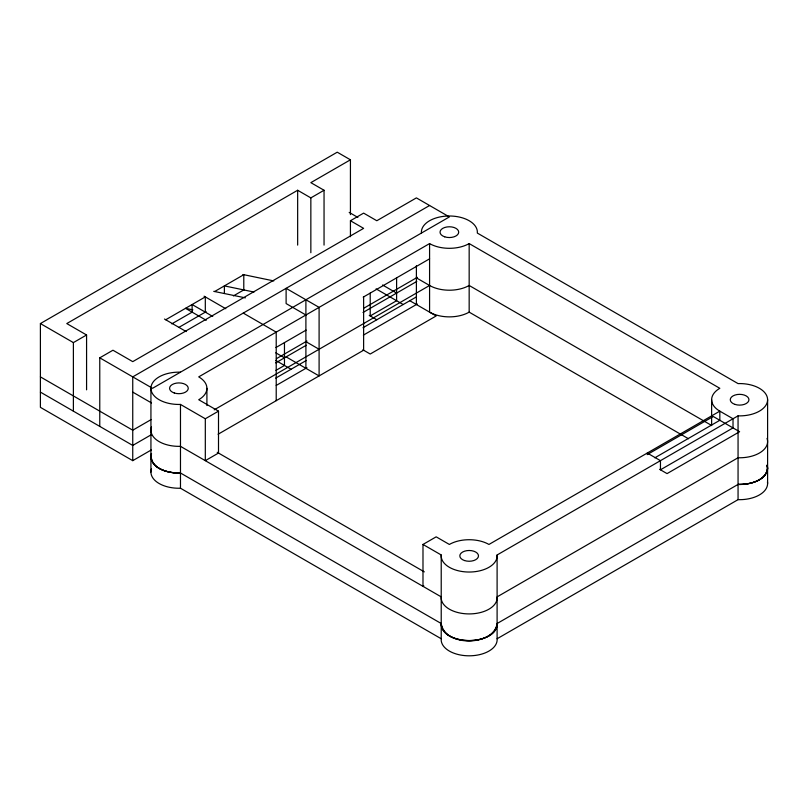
<?xml version="1.0" encoding="UTF-8"?>
<svg xmlns="http://www.w3.org/2000/svg" width="808" height="808" viewBox="0 0 808 808"><rect width="100%" height="100%" fill="white"/><g stroke="black" fill="none" stroke-linecap="round" stroke-linejoin="round"><path stroke-width="1.21" d="M711.626 425.604L711.626 399.728M151.298 449.955L132.744 460.661L40.4 407.343L40.4 323.564L337.239 152.187L350.43 159.802L350.43 214.645M324.048 245.107L324.048 190.264L310.848 197.889L297.657 190.264L66.781 323.564L86.577 334.987L86.577 389.83M350.43 159.802L310.848 182.648L324.048 190.264M40.4 323.564L73.387 342.602L86.577 334.987M99.768 426.392L99.768 357.833L112.958 350.218L132.744 361.641L363.62 228.351L350.43 220.736L350.43 236.704M165.731 319.756L205.313 296.9L205.313 312.141M214.625 291.526L243.784 274.69L243.784 289.921M171.791 323.867L192.112 312.141L192.112 304.525L212.757 316.443M350.43 220.736L363.62 213.12L376.811 220.736L416.393 197.889L449.369 216.928L152.54 388.305L99.768 357.833M178.952 327.351L206.181 311.636M233.401 295.92L244.299 289.628M429.583 205.505L132.744 376.881L132.744 460.661M654.844 457.813L719.827 420.291L719.827 411.151A27.987 16.16 0 0 1 719.827 388.305L469.165 243.582A27.987 16.16 0 0 1 429.583 243.582L198.718 376.881A27.987 16.16 0 0 1 198.718 399.728L218.503 411.151L218.503 453.046L205.313 460.661L205.313 418.766L180.477 404.434A27.987 16.16 0 0 1 150.934 388.305L150.934 472.094M151.258 419.514L132.744 430.199L40.4 376.881M275.912 347.541L306.121 330.098M363.196 297.152L429.583 258.823M276.427 358.671L306.949 341.047M363.651 308.313L417.342 277.316M151.298 434.724L132.744 445.43L40.4 392.112M275.71 362.893L306.262 345.248M363.014 312.484L416.817 281.426M275.912 370.397L284.466 365.458L284.466 342.602M214.211 409.818L429.583 285.476A27.987 16.16 0 0 0 469.165 285.476L711.474 425.372M205.313 418.766L218.503 411.151M275.71 378.124L306.262 360.489M363.014 327.725L416.494 296.849M276.215 385.446L306.949 367.701M363.348 335.148L417.342 303.98M218.089 434.239L363.62 350.218L363.62 296.9M423.816 585.861L422.988 586.335L422.988 544.451L436.179 536.835L449.369 544.451A27.987 16.16 0 0 1 488.951 544.451L719.827 411.151L733.018 418.766L733.018 427.907L660.459 469.801L660.459 460.661L647.269 453.046M647.168 454.631L713.232 416.484L739.613 431.724L667.055 473.609L659.661 469.347M422.988 544.451L441.219 554.975A27.987 16.16 0 0 0 469.165 572.034A27.987 16.16 0 0 0 497.102 554.975L738.058 415.857A27.987 16.16 0 0 0 767.6 399.728L767.6 483.517M151.5 468.862A27.987 16.16 0 0 0 180.477 488.224L441.219 638.754A27.987 16.16 0 0 0 469.165 655.813A27.987 16.16 0 0 0 497.102 638.754L738.058 499.647A27.987 16.16 0 0 0 767.459 481.901M242.905 274.508L273.771 280.921M254.015 292.052L224.382 285.891L224.382 293.506M213.736 291.345L245.369 297.869M192.9 309.868L185.517 308.333L206.242 320.291M349.187 212.403L357.883 217.423M416.393 277.861L429.583 285.476M429.583 243.582L429.583 312.141A27.987 16.16 0 0 0 469.165 312.141L688.497 438.764M382.568 284.992L396.607 293.092M409.797 300.707L436.179 315.948L370.216 354.025L362.832 349.763M376.094 288.87L403.202 304.525M369.246 315.383L376.811 319.756M305.899 314.989L286.113 303.566L286.113 288.335L319.099 307.373L319.099 375.932L286.113 356.884M305.899 341.653L319.099 349.268M243.238 313.09L276.215 332.128L276.215 400.677M204.071 296.183L225.796 308.737M275.77 352.823L284.466 357.833M275.77 360.439L291.062 369.266M164.489 319.039L186.214 331.583M132.744 392.112L151.5 402.94M217.241 452.318L424.311 571.872M738.058 415.857L738.058 499.647M497.102 554.975L497.102 638.754M469.165 243.582L469.165 312.141M441.219 554.975L441.219 638.754M416.393 265.741L416.393 304.525M396.607 277.861L396.607 300.717L370.216 315.948L370.216 293.092M310.848 197.889L310.848 252.722M305.899 299.758L305.899 368.307M297.657 190.264L297.657 245.107M206.909 388.305L206.909 405.555M180.477 404.434L180.477 488.224M73.387 342.602L73.387 411.151M767.6 399.728A27.987 16.16 0 0 0 738.058 383.598L477.316 233.058A27.987 16.16 0 0 0 449.369 215.999A27.987 16.16 0 0 0 421.433 233.058M767.034 438.391A27.987 16.16 0 0 1 738.058 457.752L497.102 596.87A27.987 16.16 0 0 1 469.165 613.918A27.987 16.16 0 0 1 441.219 596.87L180.477 446.329A27.987 16.16 0 0 1 151.5 426.967M150.934 388.305A27.987 16.16 0 0 1 180.477 372.175M151.389 453.955A27.987 16.16 0 0 0 180.477 472.993L441.219 623.524A27.987 16.16 0 0 0 469.165 640.582C479.932 640.522 496.546 636.714 497.102 623.524L738.058 484.416A27.987 16.16 0 0 0 767.145 465.378M441.219 623.524C444.794 647.269 493.88 646.238 497.102 623.524A27.987 16.16 0 0 1 469.165 640.582C458.399 640.512 441.794 636.704 441.219 623.524M150.975 456.055C151.843 469.741 169.306 473.266 180.477 472.993C169.034 473.629 148.712 468.61 151.5 453.631L150.975 456.055M767.6 468.276C765.721 481.416 749.137 484.618 738.058 484.416C749.46 485.093 769.883 479.982 767.034 465.055L767.6 468.276M464.499 560.54A9.332 5.383 0 0 0 478.488 555.874A9.332 5.383 0 0 0 464.499 551.207A9.332 5.383 0 0 0 464.499 560.54M734.947 404.394A9.332 5.383 0 0 0 748.945 399.728A9.332 5.383 0 0 0 734.947 395.061A9.332 5.383 0 0 0 734.947 404.394M444.713 236.825A9.332 5.383 0 0 0 458.702 232.159A9.332 5.383 0 0 0 444.713 227.492A9.332 5.383 0 0 0 444.713 236.825M174.255 392.971A9.332 5.383 0 0 0 188.254 388.305A9.332 5.383 0 0 0 174.255 383.638A9.332 5.383 0 0 0 174.255 392.971"/></g></svg>
